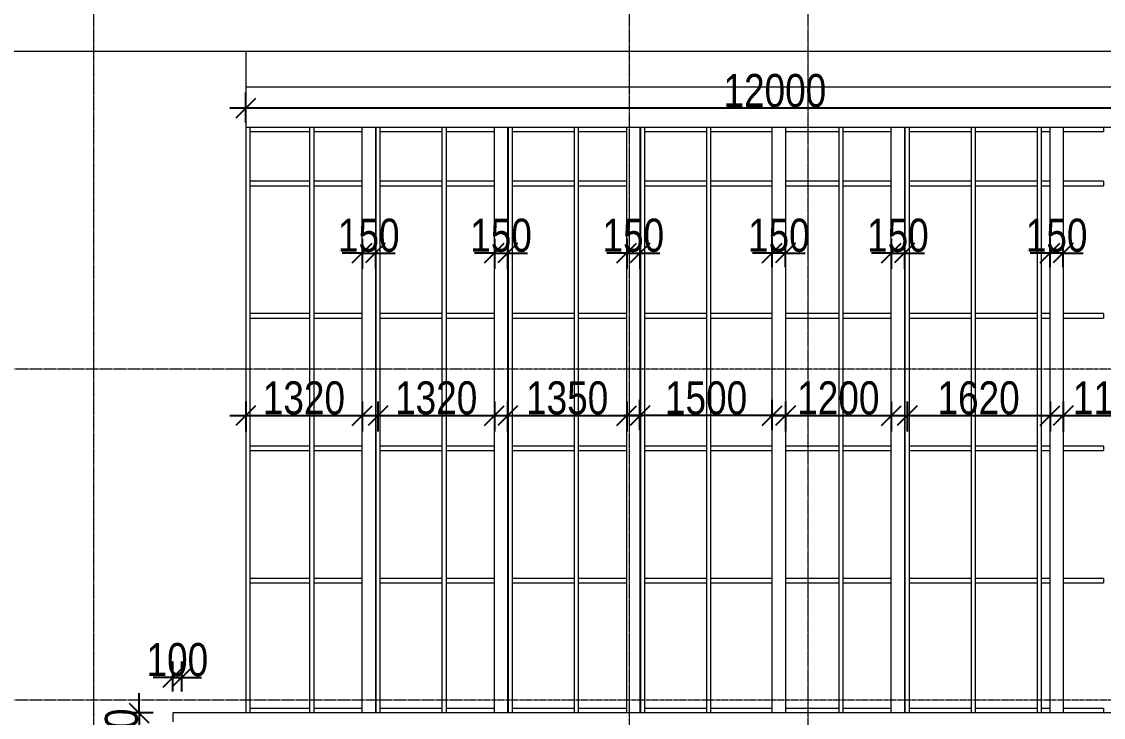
# Model space of a CAD drawing. Header units: millimetres. Extents: x -35190 to 411743, y -233114 to 23872.
# Drawn here: x 79420 to 91686, y -160207 to -152323 of the extents above; entities that cross this region are included whole.
import ezdxf

# ---------------------------------------------------------------- set-up
doc = ezdxf.new("R2010")
doc.units = ezdxf.units.MM
doc.linetypes.add('Centre', pattern=[31.75, 6.35, -4.7625, 15.875, -4.7625])
doc.linetypes.add('Grid Line', pattern=[22.225, 12.7, -3.175, 3.175, -3.175])
for name, color, linetype, lineweight in [('A-ANNO-DIMS', 211, 'Continuous', 9), ('A-FLOR-LEVL', 51, 'Continuous', 18), ('A-GLAZ-CWMG', 51, 'Continuous', 18), ('A-WALL', 113, 'Continuous', 18), ('Q-CASE', 31, 'Continuous', 18), ('S-GRID', 1, 'Continuous', 9)]:
    doc.layers.add(name, color=color, linetype=linetype, lineweight=lineweight)
doc.styles.add('Arial_3', font='arial.ttf', dxfattribs={"width": 0.8, "height": 375})
doc.dimstyles.new('main_4_5mm', dxfattribs={"dimscale": 304.8, "dimtxt": 382.597275, "dimasz": 0.738189, "dimexe": 0.590551, "dimexo": 0.0625, "dimgap": 0.024606, "dimtad": 1, "dimdec": 0, "dimzin": 0, "dimdsep": 46, "dimtxsty": 'Arial_3', "dimblk1": 'OBLIQUE', "dimblk2": 'OBLIQUE', "dimsah": 1, "dimcen": 0.09, "dimdle": 0.590551, "dimazin": 0, "dimtfac": 1, "dimtdec": 4, "dimtix": 1, "dimtmove": 0, "dimatfit": 3, "dimfxl": 0.590551, "dimfxlon": 1, "dimtvp": 1, "dimtolj": 1, "dimtzin": 0, "dimarcsym": 2})

# ---------------------------------------------------------------- blocks, each defined once
blk = doc.blocks.new('Rectangular Mullion - 50 x 150mm-723600-South')
at = {"layer": 'A-GLAZ-CWMG'}
for p, q in [((-8157, 3800), (-8157, 3850)), ((-7482, 3850), (-7482, 3800)), ((-8157, 3800), (-7482, 3800))]:
    blk.add_line(p, q, dxfattribs=at)
blk = doc.blocks.new('Rectangular Mullion - 50 x 150mm-723601-South')
at = {"layer": 'A-GLAZ-CWMG'}
for p, q in [((-8882, 1450), (-8882, 1500)), ((-8207, 1500), (-8882, 1500)), ((-8207, 1500), (-8207, 1450))]:
    blk.add_line(p, q, dxfattribs=at)
blk = doc.blocks.new('Rectangular Mullion - 50 x 150mm-723602-South')
at = {"layer": 'A-GLAZ-CWMG'}
for p, q in [((10485, 4050), (10485, 4100)), ((11030, 4100), (10485, 4100)), ((11185, 4100), (11180, 4100)), ((11185, 4100), (11185, 4050))]:
    blk.add_line(p, q, dxfattribs=at)
blk = doc.blocks.new('Rectangular Mullion - 50 x 150mm-725023-South')
at = {"layer": 'A-GLAZ-CWMG'}
blk.add_line((9760, 10050), (9760, 10690), dxfattribs=at)
blk = doc.blocks.new('Rectangular Mullion - 50 x 150mm-V19-South')
at = {"layer": 'A-GLAZ-CWMG'}
for p, q in [((17364, 2950), (17364, 1450)), ((17414, 1450), (17414, 2950))]:
    blk.add_line(p, q, dxfattribs=at)
blk = doc.blocks.new('Casework 2 - Casework 2-644764-South')
at = {"layer": 'Q-CASE'}
for p, q in [((22160, 11140), (9710, 11140)), ((9710, 10690), (21710, 10690)), ((8885, 4050), (8885, 3950)), ((19985, 4050), (8885, 4050))]:
    blk.add_line(p, q, dxfattribs=at)
blk = doc.blocks.new('Rectangular Mullion - 50 x 150mm-723603-South')
at = {"layer": 'A-GLAZ-CWMG'}
for p, q in [((10485, 10640), (10485, 10690)), ((11185, 10690), (11185, 10640)), ((10485, 10640), (11030, 10640)), ((11180, 10640), (11185, 10640))]:
    blk.add_line(p, q, dxfattribs=at)
blk = doc.blocks.new('Rectangular Mullion - 50 x 150mm-V21-South')
at = {"layer": 'A-GLAZ-CWMG'}
for p, q in [((11235, 10640), (11235, 10690)), ((11935, 10690), (11935, 10640)), ((11235, 10640), (11935, 10640))]:
    blk.add_line(p, q, dxfattribs=at)
blk = doc.blocks.new('Rectangular Mullion - 50 x 150mm-V22-South')
at = {"layer": 'A-GLAZ-CWMG'}
for p, q in [((13485, 10640), (13485, 10690)), ((14185, 10690), (14185, 10640)), ((13485, 10640), (14030, 10640)), ((14180, 10640), (14185, 10640))]:
    blk.add_line(p, q, dxfattribs=at)
blk = doc.blocks.new('Rectangular Mullion - 50 x 150mm-V23-South')
at = {"layer": 'A-GLAZ-CWMG'}
for p, q in [((11235, 4050), (11235, 4100)), ((11935, 4100), (11235, 4100)), ((11935, 4100), (11935, 4050))]:
    blk.add_line(p, q, dxfattribs=at)
blk = doc.blocks.new('Rectangular Mullion - 50 x 150mm-V24-South')
at = {"layer": 'A-GLAZ-CWMG'}
for p in [(14985, 4050), (15680, 4100)]:
    blk.add_line(p, (14985, 4100), dxfattribs=at)
blk = doc.blocks.new('Rectangular Mullion - 50 x 150mm-725076-South')
at = {"layer": 'A-GLAZ-CWMG'}
blk.add_line((-8882, 4200), (-8882, 5700), dxfattribs=at)
blk = doc.blocks.new('Rectangular Mullion - 50 x 150mm-725116-South')
at = {"layer": 'A-GLAZ-CWMG'}
blk.add_line((9760, 5550), (9760, 7050), dxfattribs=at)
blk = doc.blocks.new('Rectangular Mullion - 50 x 150mm-725086-South')
at = {"layer": 'A-GLAZ-CWMG'}
for p, q in [((10435, 7050), (10435, 5550)), ((10485, 5550), (10485, 7050))]:
    blk.add_line(p, q, dxfattribs=at)
blk = doc.blocks.new('Rectangular Mullion - 50 x 150mm-723605-South')
at = {"layer": 'A-GLAZ-CWMG'}
for p, q in [((-8882, 5675), (-8882, 5725)), ((-8207, 5725), (-8882, 5725)), ((-8882, 5675), (-8207, 5675)), ((-8207, 5725), (-8207, 5675))]:
    blk.add_line(p, q, dxfattribs=at)
blk = doc.blocks.new('Rectangular Mullion - 50 x 150mm-723606-South')
at = {"layer": 'A-GLAZ-CWMG'}
for p, q in [((10485, 5525), (10485, 5575)), ((11030, 5575), (10485, 5575)), ((10485, 5525), (11030, 5525)), ((11185, 5575), (11180, 5575)), ((11180, 5525), (11185, 5525)), ((11185, 5575), (11185, 5525))]:
    blk.add_line(p, q, dxfattribs=at)
blk = doc.blocks.new('Rectangular Mullion - 50 x 150mm-V25-South')
at = {"layer": 'A-GLAZ-CWMG'}
for p, q in [((11235, 5525), (11235, 5575)), ((11935, 5575), (11235, 5575)), ((11235, 5525), (11935, 5525)), ((11935, 5575), (11935, 5525))]:
    blk.add_line(p, q, dxfattribs=at)
blk = doc.blocks.new('Rectangular Mullion - 50 x 150mm-V26-South')
at = {"layer": 'A-GLAZ-CWMG'}
for p, q in [((13485, 5525), (13485, 5575)), ((14030, 5575), (13485, 5575)), ((13485, 5525), (14030, 5525)), ((14185, 5575), (14180, 5575)), ((14180, 5525), (14185, 5525)), ((14185, 5575), (14185, 5525))]:
    blk.add_line(p, q, dxfattribs=at)
blk = doc.blocks.new('Rectangular Mullion - 50 x 150mm-V27-South')
at = {"layer": 'A-GLAZ-CWMG'}
for p, q in [((14985, 5525), (14985, 5575)), ((15680, 5575), (14985, 5575)), ((14985, 5525), (15680, 5525))]:
    blk.add_line(p, q, dxfattribs=at)
blk = doc.blocks.new('Rectangular Mullion - 50 x 150mm-725022-South')
at = {"layer": 'A-GLAZ-CWMG'}
for p, q in [((10435, 10690), (10435, 10050)), ((10485, 10050), (10485, 10690))]:
    blk.add_line(p, q, dxfattribs=at)
blk = doc.blocks.new('Rectangular Mullion - 50 x 150mm-V39-South')
at = {"layer": 'A-GLAZ-CWMG'}
for q in [(14985, 10690), (15680, 10640)]:
    blk.add_line((14985, 10640), q, dxfattribs=at)
blk = doc.blocks.new('Rectangular Mullion - 50 x 150mm-V40-South')
at = {"layer": 'A-GLAZ-CWMG'}
for p in [(16435, 10690), (15830, 10640)]:
    blk.add_line(p, (16435, 10640), dxfattribs=at)
blk = doc.blocks.new('Rectangular Mullion - 50 x 150mm-V41-South')
at = {"layer": 'A-GLAZ-CWMG'}
for p, q in [((16485, 10640), (16485, 10690)), ((17185, 10690), (17185, 10640)), ((16485, 10640), (17030, 10640)), ((17180, 10640), (17185, 10640))]:
    blk.add_line(p, q, dxfattribs=at)
blk = doc.blocks.new('Rectangular Mullion - 50 x 150mm-V42-South')
at = {"layer": 'A-GLAZ-CWMG'}
for p, q in [((18735, 10640), (18735, 10690)), ((19435, 10690), (19435, 10640)), ((18735, 10640), (18830, 10640)), ((18980, 10640), (19435, 10640))]:
    blk.add_line(p, q, dxfattribs=at)
blk = doc.blocks.new('Rectangular Mullion - 50 x 150mm-V45-South')
at = {"layer": 'A-GLAZ-CWMG'}
for q in [(15830, 4100), (16435, 4050)]:
    blk.add_line((16435, 4100), q, dxfattribs=at)
blk = doc.blocks.new('Rectangular Mullion - 50 x 150mm-V46-South')
at = {"layer": 'A-GLAZ-CWMG'}
for p, q in [((18735, 4050), (18735, 4100)), ((18830, 4100), (18735, 4100)), ((19435, 4100), (18980, 4100)), ((19435, 4100), (19435, 4050))]:
    blk.add_line(p, q, dxfattribs=at)
blk = doc.blocks.new('Rectangular Mullion - 50 x 150mm-V49-South')
at = {"layer": 'A-GLAZ-CWMG'}
for p, q in [((16435, 5575), (15830, 5575)), ((15830, 5525), (16435, 5525)), ((16435, 5575), (16435, 5525))]:
    blk.add_line(p, q, dxfattribs=at)
blk = doc.blocks.new('Rectangular Mullion - 50 x 150mm-V50-South')
at = {"layer": 'A-GLAZ-CWMG'}
for p, q in [((16485, 5525), (16485, 5575)), ((17030, 5575), (16485, 5575)), ((16485, 5525), (17030, 5525)), ((17185, 5575), (17180, 5575)), ((17180, 5525), (17185, 5525)), ((17185, 5575), (17185, 5525))]:
    blk.add_line(p, q, dxfattribs=at)
blk = doc.blocks.new('Rectangular Mullion - 50 x 150mm-V51-South')
at = {"layer": 'A-GLAZ-CWMG'}
for p, q in [((18735, 5525), (18735, 5575)), ((18830, 5575), (18735, 5575)), ((18735, 5525), (18830, 5525)), ((19435, 5575), (18980, 5575)), ((18980, 5525), (19435, 5525)), ((19435, 5575), (19435, 5525))]:
    blk.add_line(p, q, dxfattribs=at)
blk = doc.blocks.new('_Oblique')
at = {"color": 0, "linetype": 'ByBlock', "lineweight": -2}
blk.add_line((-0.5, -0.5), (0.5, 0.5), dxfattribs=at)
blk = doc.blocks.new('*D2250')
at = {"layer": 'A-ANNO-DIMS', "color": 0, "lineweight": -2, "transparency": 16777216}
for p, q in [((81961, -153466), (81961, -153125)), ((93961, -153466), (93961, -153125)), ((94141, -153305), (81781, -153305))]:
    blk.add_line(p, q, dxfattribs=at)
at = {"layer": 'Defpoints', "color": 0, "transparency": 16777216}
for p in [(81961, -153305), (81961, -153485), (93961, -153485)]:
    blk.add_point(p, dxfattribs=at)
at = {"layer": 'A-ANNO-DIMS', "color": 0, "lineweight": -2, "transparency": 16777216, "xscale": 224.9999999999999, "yscale": 224.9999999999999, "zscale": 224.9999999999999, "rotation": 180}
blk.add_blockref('_Oblique', (81961, -153305), dxfattribs=at)
at = {"layer": 'A-ANNO-DIMS', "color": 0, "lineweight": -2, "transparency": 16777216, "xscale": 224.9999999999999, "yscale": 224.9999999999999, "zscale": 224.9999999999999}
blk.add_blockref('_Oblique', (93961, -153305), dxfattribs=at)
at = {"layer": 'A-ANNO-DIMS', "color": 0, "transparency": 16777216, "insert": (87961, -153106), "char_height": 375, "width": 1239.62, "attachment_point": 5, "style": 'Arial_3'}
blk.add_mtext('\\A1;12000', dxfattribs=at)
blk = doc.blocks.new('*D2252')
at = {"layer": 'A-ANNO-DIMS', "color": 0, "lineweight": -2, "transparency": 16777216}
for p, q in [((91081, -155106), (91081, -154765)), ((91231, -155106), (91231, -154765)), ((91081, -154945), (90856, -154945)), ((91231, -154945), (91081, -154945)), ((91231, -154945), (91456, -154945))]:
    blk.add_line(p, q, dxfattribs=at)
at = {"layer": 'Defpoints', "color": 0, "transparency": 16777216}
for p in [(91081, -154945), (91081, -155125), (91231, -155125)]:
    blk.add_point(p, dxfattribs=at)
at = {"layer": 'A-ANNO-DIMS', "color": 0, "lineweight": -2, "transparency": 16777216, "xscale": 224.9999999999999, "yscale": 224.9999999999999, "zscale": 224.9999999999999}
blk.add_blockref('_Oblique', (91081, -154945), dxfattribs=at)
at = {"layer": 'A-ANNO-DIMS', "color": 0, "lineweight": -2, "transparency": 16777216, "xscale": 224.9999999999999, "yscale": 224.9999999999999, "zscale": 224.9999999999999, "rotation": 180}
blk.add_blockref('_Oblique', (91231, -154945), dxfattribs=at)
at = {"layer": 'A-ANNO-DIMS', "color": 0, "transparency": 16777216, "insert": (91156, -154746), "char_height": 375, "width": 743.77, "attachment_point": 5, "style": 'Arial_3'}
blk.add_mtext('\\A1;150', dxfattribs=at)
blk = doc.blocks.new('*D2253')
at = {"layer": 'A-ANNO-DIMS', "color": 0, "lineweight": -2, "transparency": 16777216}
for p, q in [((89281, -154784), (89281, -155125)), ((89431, -154784), (89431, -155125)), ((89281, -154945), (89056, -154945)), ((89281, -154945), (89431, -154945)), ((89431, -154945), (89656, -154945))]:
    blk.add_line(p, q, dxfattribs=at)
at = {"layer": 'Defpoints', "color": 0, "transparency": 16777216}
for p in [(89281, -154765), (89431, -154765), (89431, -154945)]:
    blk.add_point(p, dxfattribs=at)
at = {"layer": 'A-ANNO-DIMS', "color": 0, "lineweight": -2, "transparency": 16777216, "xscale": 224.9999999999999, "yscale": 224.9999999999999, "zscale": 224.9999999999999}
blk.add_blockref('_Oblique', (89281, -154945), dxfattribs=at)
at = {"layer": 'A-ANNO-DIMS', "color": 0, "lineweight": -2, "transparency": 16777216, "xscale": 224.9999999999999, "yscale": 224.9999999999999, "zscale": 224.9999999999999, "rotation": 180}
blk.add_blockref('_Oblique', (89431, -154945), dxfattribs=at)
at = {"layer": 'A-ANNO-DIMS', "color": 0, "transparency": 16777216, "insert": (89356, -154746), "char_height": 375, "width": 743.77, "attachment_point": 5, "style": 'Arial_3'}
blk.add_mtext('\\A1;150', dxfattribs=at)
blk = doc.blocks.new('*D2254')
at = {"layer": 'A-ANNO-DIMS', "color": 0, "lineweight": -2, "transparency": 16777216}
for p, q in [((87931, -155106), (87931, -154765)), ((88081, -155106), (88081, -154765)), ((87931, -154945), (87706, -154945)), ((88081, -154945), (87931, -154945)), ((88081, -154945), (88306, -154945))]:
    blk.add_line(p, q, dxfattribs=at)
at = {"layer": 'Defpoints', "color": 0, "transparency": 16777216}
for p in [(87931, -154945), (87931, -155125), (88081, -155125)]:
    blk.add_point(p, dxfattribs=at)
at = {"layer": 'A-ANNO-DIMS', "color": 0, "lineweight": -2, "transparency": 16777216, "xscale": 224.9999999999999, "yscale": 224.9999999999999, "zscale": 224.9999999999999}
blk.add_blockref('_Oblique', (87931, -154945), dxfattribs=at)
at = {"layer": 'A-ANNO-DIMS', "color": 0, "lineweight": -2, "transparency": 16777216, "xscale": 224.9999999999999, "yscale": 224.9999999999999, "zscale": 224.9999999999999, "rotation": 180}
blk.add_blockref('_Oblique', (88081, -154945), dxfattribs=at)
at = {"layer": 'A-ANNO-DIMS', "color": 0, "transparency": 16777216, "insert": (88006, -154746), "char_height": 375, "width": 743.77, "attachment_point": 5, "style": 'Arial_3'}
blk.add_mtext('\\A1;150', dxfattribs=at)
blk = doc.blocks.new('*D2255')
at = {"layer": 'A-ANNO-DIMS', "color": 0, "lineweight": -2, "transparency": 16777216}
for p, q in [((86281, -154784), (86281, -155125)), ((86431, -154784), (86431, -155125)), ((86281, -154945), (86056, -154945)), ((86281, -154945), (86431, -154945)), ((86431, -154945), (86656, -154945))]:
    blk.add_line(p, q, dxfattribs=at)
at = {"layer": 'Defpoints', "color": 0, "transparency": 16777216}
for p in [(86281, -154765), (86431, -154765), (86431, -154945)]:
    blk.add_point(p, dxfattribs=at)
at = {"layer": 'A-ANNO-DIMS', "color": 0, "lineweight": -2, "transparency": 16777216, "xscale": 224.9999999999999, "yscale": 224.9999999999999, "zscale": 224.9999999999999}
blk.add_blockref('_Oblique', (86281, -154945), dxfattribs=at)
at = {"layer": 'A-ANNO-DIMS', "color": 0, "lineweight": -2, "transparency": 16777216, "xscale": 224.9999999999999, "yscale": 224.9999999999999, "zscale": 224.9999999999999, "rotation": 180}
blk.add_blockref('_Oblique', (86431, -154945), dxfattribs=at)
at = {"layer": 'A-ANNO-DIMS', "color": 0, "transparency": 16777216, "insert": (86356, -154746), "char_height": 375, "width": 743.77, "attachment_point": 5, "style": 'Arial_3'}
blk.add_mtext('\\A1;150', dxfattribs=at)
blk = doc.blocks.new('*D2256')
at = {"layer": 'A-ANNO-DIMS', "color": 0, "lineweight": -2, "transparency": 16777216}
for p, q in [((84781, -154784), (84781, -155125)), ((84931, -154784), (84931, -155125)), ((84781, -154945), (84556, -154945)), ((84781, -154945), (84931, -154945)), ((84931, -154945), (85156, -154945))]:
    blk.add_line(p, q, dxfattribs=at)
at = {"layer": 'Defpoints', "color": 0, "transparency": 16777216}
for p in [(84781, -154765), (84931, -154765), (84931, -154945)]:
    blk.add_point(p, dxfattribs=at)
at = {"layer": 'A-ANNO-DIMS', "color": 0, "lineweight": -2, "transparency": 16777216, "xscale": 224.9999999999999, "yscale": 224.9999999999999, "zscale": 224.9999999999999}
blk.add_blockref('_Oblique', (84781, -154945), dxfattribs=at)
at = {"layer": 'A-ANNO-DIMS', "color": 0, "lineweight": -2, "transparency": 16777216, "xscale": 224.9999999999999, "yscale": 224.9999999999999, "zscale": 224.9999999999999, "rotation": 180}
blk.add_blockref('_Oblique', (84931, -154945), dxfattribs=at)
at = {"layer": 'A-ANNO-DIMS', "color": 0, "transparency": 16777216, "insert": (84856, -154746), "char_height": 375, "width": 743.77, "attachment_point": 5, "style": 'Arial_3'}
blk.add_mtext('\\A1;150', dxfattribs=at)
blk = doc.blocks.new('*D2257')
at = {"layer": 'A-ANNO-DIMS', "color": 0, "lineweight": -2, "transparency": 16777216}
for p, q in [((83281, -154784), (83281, -155125)), ((83431, -154784), (83431, -155125)), ((83281, -154945), (83056, -154945)), ((83281, -154945), (83431, -154945)), ((83431, -154945), (83656, -154945))]:
    blk.add_line(p, q, dxfattribs=at)
at = {"layer": 'Defpoints', "color": 0, "transparency": 16777216}
for p in [(83281, -154765), (83431, -154765), (83431, -154945)]:
    blk.add_point(p, dxfattribs=at)
at = {"layer": 'A-ANNO-DIMS', "color": 0, "lineweight": -2, "transparency": 16777216, "xscale": 224.9999999999999, "yscale": 224.9999999999999, "zscale": 224.9999999999999}
blk.add_blockref('_Oblique', (83281, -154945), dxfattribs=at)
at = {"layer": 'A-ANNO-DIMS', "color": 0, "lineweight": -2, "transparency": 16777216, "xscale": 224.9999999999999, "yscale": 224.9999999999999, "zscale": 224.9999999999999, "rotation": 180}
blk.add_blockref('_Oblique', (83431, -154945), dxfattribs=at)
at = {"layer": 'A-ANNO-DIMS', "color": 0, "transparency": 16777216, "insert": (83356, -154746), "char_height": 375, "width": 743.77, "attachment_point": 5, "style": 'Arial_3'}
blk.add_mtext('\\A1;150', dxfattribs=at)
blk = doc.blocks.new('*D2258')
at = {"layer": 'A-ANNO-DIMS', "color": 0, "lineweight": -2, "transparency": 16777216}
for p, q in [((81961, -156627), (81961, -156968)), ((83281, -156627), (83281, -156968)), ((81781, -156788), (83461, -156788))]:
    blk.add_line(p, q, dxfattribs=at)
at = {"layer": 'Defpoints', "color": 0, "transparency": 16777216}
for p in [(81961, -156608), (83281, -156608), (83281, -156788)]:
    blk.add_point(p, dxfattribs=at)
at = {"layer": 'A-ANNO-DIMS', "color": 0, "lineweight": -2, "transparency": 16777216, "xscale": 224.9999999999999, "yscale": 224.9999999999999, "zscale": 224.9999999999999, "rotation": 180}
blk.add_blockref('_Oblique', (81961, -156788), dxfattribs=at)
at = {"layer": 'A-ANNO-DIMS', "color": 0, "lineweight": -2, "transparency": 16777216, "xscale": 224.9999999999999, "yscale": 224.9999999999999, "zscale": 224.9999999999999}
blk.add_blockref('_Oblique', (83281, -156788), dxfattribs=at)
at = {"layer": 'A-ANNO-DIMS', "color": 0, "transparency": 16777216, "insert": (82621, -156589), "char_height": 375, "width": 991.69, "attachment_point": 5, "style": 'Arial_3'}
blk.add_mtext('\\A1;1320', dxfattribs=at)
blk = doc.blocks.new('*D2259')
at = {"layer": 'A-ANNO-DIMS', "color": 0, "lineweight": -2, "transparency": 16777216}
for p, q in [((88081, -156627), (88081, -156968)), ((89281, -156627), (89281, -156968)), ((87901, -156788), (89461, -156788))]:
    blk.add_line(p, q, dxfattribs=at)
at = {"layer": 'Defpoints', "color": 0, "transparency": 16777216}
for p in [(88081, -156608), (89281, -156608), (89281, -156788)]:
    blk.add_point(p, dxfattribs=at)
at = {"layer": 'A-ANNO-DIMS', "color": 0, "lineweight": -2, "transparency": 16777216, "xscale": 224.9999999999999, "yscale": 224.9999999999999, "zscale": 224.9999999999999, "rotation": 180}
blk.add_blockref('_Oblique', (88081, -156788), dxfattribs=at)
at = {"layer": 'A-ANNO-DIMS', "color": 0, "lineweight": -2, "transparency": 16777216, "xscale": 224.9999999999999, "yscale": 224.9999999999999, "zscale": 224.9999999999999}
blk.add_blockref('_Oblique', (89281, -156788), dxfattribs=at)
at = {"layer": 'A-ANNO-DIMS', "color": 0, "transparency": 16777216, "insert": (88681, -156589), "char_height": 375, "width": 991.69, "attachment_point": 5, "style": 'Arial_3'}
blk.add_mtext('\\A1;1200', dxfattribs=at)
blk = doc.blocks.new('*D2261')
at = {"layer": 'A-ANNO-DIMS', "color": 0, "lineweight": -2, "transparency": 16777216}
for p, q in [((91231, -156627), (91231, -156968)), ((92381, -156627), (92381, -156968)), ((91051, -156788), (92561, -156788))]:
    blk.add_line(p, q, dxfattribs=at)
at = {"layer": 'Defpoints', "color": 0, "transparency": 16777216}
for p in [(91231, -156608), (92381, -156608), (92381, -156788)]:
    blk.add_point(p, dxfattribs=at)
at = {"layer": 'A-ANNO-DIMS', "color": 0, "lineweight": -2, "transparency": 16777216, "xscale": 224.9999999999999, "yscale": 224.9999999999999, "zscale": 224.9999999999999, "rotation": 180}
blk.add_blockref('_Oblique', (91231, -156788), dxfattribs=at)
at = {"layer": 'A-ANNO-DIMS', "color": 0, "lineweight": -2, "transparency": 16777216, "xscale": 224.9999999999999, "yscale": 224.9999999999999, "zscale": 224.9999999999999}
blk.add_blockref('_Oblique', (92381, -156788), dxfattribs=at)
at = {"layer": 'A-ANNO-DIMS', "color": 0, "transparency": 16777216, "insert": (91806, -156589), "char_height": 375, "width": 991.69, "attachment_point": 5, "style": 'Arial_3'}
blk.add_mtext('\\A1;1150', dxfattribs=at)
blk = doc.blocks.new('*D2262')
at = {"layer": 'A-ANNO-DIMS', "color": 0, "lineweight": -2, "transparency": 16777216}
for p, q in [((89461, -156627), (89461, -156968)), ((91081, -156627), (91081, -156968)), ((89281, -156788), (91261, -156788))]:
    blk.add_line(p, q, dxfattribs=at)
at = {"layer": 'Defpoints', "color": 0, "transparency": 16777216}
for p in [(89461, -156608), (91081, -156608), (91081, -156788)]:
    blk.add_point(p, dxfattribs=at)
at = {"layer": 'A-ANNO-DIMS', "color": 0, "lineweight": -2, "transparency": 16777216, "xscale": 224.9999999999999, "yscale": 224.9999999999999, "zscale": 224.9999999999999, "rotation": 180}
blk.add_blockref('_Oblique', (89461, -156788), dxfattribs=at)
at = {"layer": 'A-ANNO-DIMS', "color": 0, "lineweight": -2, "transparency": 16777216, "xscale": 224.9999999999999, "yscale": 224.9999999999999, "zscale": 224.9999999999999}
blk.add_blockref('_Oblique', (91081, -156788), dxfattribs=at)
at = {"layer": 'A-ANNO-DIMS', "color": 0, "transparency": 16777216, "insert": (90271, -156589), "char_height": 375, "width": 991.69, "attachment_point": 5, "style": 'Arial_3'}
blk.add_mtext('\\A1;1620', dxfattribs=at)
blk = doc.blocks.new('*D2263')
at = {"layer": 'A-ANNO-DIMS', "color": 0, "lineweight": -2, "transparency": 16777216}
for p, q in [((86431, -156949), (86431, -156608)), ((87931, -156949), (87931, -156608)), ((88111, -156788), (86251, -156788))]:
    blk.add_line(p, q, dxfattribs=at)
at = {"layer": 'Defpoints', "color": 0, "transparency": 16777216}
for p in [(86431, -156788), (86431, -156968), (87931, -156968)]:
    blk.add_point(p, dxfattribs=at)
at = {"layer": 'A-ANNO-DIMS', "color": 0, "lineweight": -2, "transparency": 16777216, "xscale": 224.9999999999999, "yscale": 224.9999999999999, "zscale": 224.9999999999999, "rotation": 180}
blk.add_blockref('_Oblique', (86431, -156788), dxfattribs=at)
at = {"layer": 'A-ANNO-DIMS', "color": 0, "lineweight": -2, "transparency": 16777216, "xscale": 224.9999999999999, "yscale": 224.9999999999999, "zscale": 224.9999999999999}
blk.add_blockref('_Oblique', (87931, -156788), dxfattribs=at)
at = {"layer": 'A-ANNO-DIMS', "color": 0, "transparency": 16777216, "insert": (87181, -156589), "char_height": 375, "width": 991.69, "attachment_point": 5, "style": 'Arial_3'}
blk.add_mtext('\\A1;1500', dxfattribs=at)
blk = doc.blocks.new('*D2264')
at = {"layer": 'A-ANNO-DIMS', "color": 0, "lineweight": -2, "transparency": 16777216}
for p, q in [((84931, -156627), (84931, -156968)), ((86281, -156627), (86281, -156968)), ((84751, -156788), (86461, -156788))]:
    blk.add_line(p, q, dxfattribs=at)
at = {"layer": 'Defpoints', "color": 0, "transparency": 16777216}
for p in [(84931, -156608), (86281, -156608), (86281, -156788)]:
    blk.add_point(p, dxfattribs=at)
at = {"layer": 'A-ANNO-DIMS', "color": 0, "lineweight": -2, "transparency": 16777216, "xscale": 224.9999999999999, "yscale": 224.9999999999999, "zscale": 224.9999999999999, "rotation": 180}
blk.add_blockref('_Oblique', (84931, -156788), dxfattribs=at)
at = {"layer": 'A-ANNO-DIMS', "color": 0, "lineweight": -2, "transparency": 16777216, "xscale": 224.9999999999999, "yscale": 224.9999999999999, "zscale": 224.9999999999999}
blk.add_blockref('_Oblique', (86281, -156788), dxfattribs=at)
at = {"layer": 'A-ANNO-DIMS', "color": 0, "transparency": 16777216, "insert": (85606, -156589), "char_height": 375, "width": 991.69, "attachment_point": 5, "style": 'Arial_3'}
blk.add_mtext('\\A1;1350', dxfattribs=at)
blk = doc.blocks.new('*D2265')
at = {"layer": 'A-ANNO-DIMS', "color": 0, "lineweight": -2, "transparency": 16777216}
for p, q in [((83461, -156627), (83461, -156968)), ((84781, -156627), (84781, -156968)), ((83281, -156788), (84961, -156788))]:
    blk.add_line(p, q, dxfattribs=at)
at = {"layer": 'Defpoints', "color": 0, "transparency": 16777216}
for p in [(83461, -156608), (84781, -156608), (84781, -156788)]:
    blk.add_point(p, dxfattribs=at)
at = {"layer": 'A-ANNO-DIMS', "color": 0, "lineweight": -2, "transparency": 16777216, "xscale": 224.9999999999999, "yscale": 224.9999999999999, "zscale": 224.9999999999999, "rotation": 180}
blk.add_blockref('_Oblique', (83461, -156788), dxfattribs=at)
at = {"layer": 'A-ANNO-DIMS', "color": 0, "lineweight": -2, "transparency": 16777216, "xscale": 224.9999999999999, "yscale": 224.9999999999999, "zscale": 224.9999999999999}
blk.add_blockref('_Oblique', (84781, -156788), dxfattribs=at)
at = {"layer": 'A-ANNO-DIMS', "color": 0, "transparency": 16777216, "insert": (84121, -156589), "char_height": 375, "width": 991.69, "attachment_point": 5, "style": 'Arial_3'}
blk.add_mtext('\\A1;1320', dxfattribs=at)
blk = doc.blocks.new('*D2267')
at = {"layer": 'A-ANNO-DIMS', "color": 0, "lineweight": -2, "transparency": 16777216}
for p, q in [((80752, -160157), (80752, -159932)), ((80913, -160157), (80572, -160157)), ((80752, -160157), (80752, -160757)), ((80913, -160757), (80572, -160757)), ((80752, -160757), (80752, -160982))]:
    blk.add_line(p, q, dxfattribs=at)
at = {"layer": 'Defpoints', "color": 0, "transparency": 16777216}
for p in [(80932, -160157), (80752, -160757), (80932, -160757)]:
    blk.add_point(p, dxfattribs=at)
at = {"layer": 'A-ANNO-DIMS', "color": 0, "lineweight": -2, "transparency": 16777216, "xscale": 224.9999999999999, "yscale": 224.9999999999999, "zscale": 224.9999999999999}
for p, rotation in [((80752, -160157), 270), ((80752, -160757), 90)]:
    blk.add_blockref('_Oblique', p, dxfattribs=dict(at, rotation=rotation))
at = {"layer": 'A-ANNO-DIMS', "color": 0, "transparency": 16777216, "insert": (80554, -160457), "char_height": 375, "width": 743.77, "attachment_point": 5, "rotation": 90, "style": 'Arial_3'}
blk.add_mtext('\\A1;600', dxfattribs=at)
blk = doc.blocks.new('*D2268')
at = {"layer": 'A-ANNO-DIMS', "color": 0, "lineweight": -2, "transparency": 16777216}
for p, q in [((81136, -159915), (81136, -159574)), ((81236, -159915), (81236, -159574)), ((81136, -159754), (80911, -159754)), ((81136, -159754), (81236, -159754)), ((81236, -159754), (81461, -159754))]:
    blk.add_line(p, q, dxfattribs=at)
at = {"layer": 'Defpoints', "color": 0, "transparency": 16777216}
for p in [(81236, -159754), (81136, -159934), (81236, -159934)]:
    blk.add_point(p, dxfattribs=at)
at = {"layer": 'A-ANNO-DIMS', "color": 0, "lineweight": -2, "transparency": 16777216, "xscale": 224.9999999999999, "yscale": 224.9999999999999, "zscale": 224.9999999999999}
blk.add_blockref('_Oblique', (81136, -159754), dxfattribs=at)
at = {"layer": 'A-ANNO-DIMS', "color": 0, "lineweight": -2, "transparency": 16777216, "xscale": 224.9999999999999, "yscale": 224.9999999999999, "zscale": 224.9999999999999, "rotation": 180}
blk.add_blockref('_Oblique', (81236, -159754), dxfattribs=at)
at = {"layer": 'A-ANNO-DIMS', "color": 0, "transparency": 16777216, "insert": (81186, -159555), "char_height": 375, "width": 743.77, "attachment_point": 5, "style": 'Arial_3'}
blk.add_mtext('\\A1;100', dxfattribs=at)

msp = doc.modelspace()

# ---------------------------------------------------------------- linework, layer by layer
at = {"layer": 'A-FLOR-LEVL', "linetype": 'Centre', "lineweight": 9}
for p, q in [((55656.4, -152657.1), (118808.8, -152657.1)), ((55656.4, -156257.1), (118808.8, -156257.1)), ((55656.4, -160007.1), (118808.8, -160007.1))]:
    msp.add_line(p, q, dxfattribs=at)
at = {"layer": 'A-WALL'}
for p, q in [((78910.9, -152657.1), (94524.9, -152657.1)), ((81960.9, -152657.1), (81960.9, -160157.1)), ((83280.9, -160157.1), (83280.9, -153517.1)), ((83430.9, -153517.1), (83430.9, -160157.1)), ((84780.9, -160157.1), (84780.9, -153517.1)), ((84930.9, -153517.1), (84930.9, -160157.1)), ((86280.9, -160157.1), (86280.9, -153517.1)), ((86430.9, -153517.1), (86430.9, -160157.1)), ((87930.9, -160157.1), (87930.9, -153517.1)), ((88080.9, -153517.1), (88080.9, -160157.1)), ((89280.9, -160157.1), (89280.9, -153517.1)), ((89430.9, -153517.1), (89430.9, -160157.1)), ((91080.9, -160157.1), (91080.9, -153517.1)), ((91230.9, -153517.1), (91230.9, -160157.1)), ((81735.9, -156257.1), (81960.9, -156257.1))]:
    msp.add_line(p, q, dxfattribs=at)
at = {"layer": 'S-GRID', "linetype": 'Grid Line'}
for p, q in [((80237.4, -164511.9), (80237.4, -146078.5)), ((86312.4, -164511.9), (86312.4, -146078.5)), ((88337.4, -164511.9), (88337.4, -146078.5))]:
    msp.add_line(p, q, dxfattribs=at)

# ---------------------------------------------------------------- block references
at = {"layer": 'A-GLAZ-CWMG'}
for name, p in [('Rectangular Mullion - 50 x 150mm-723600-South', (90168.2, -157367.1)), ('Rectangular Mullion - 50 x 150mm-725023-South', (72251, -164207.1)), ('Rectangular Mullion - 50 x 150mm-725022-South', (72251, -164207.1)), ('Rectangular Mullion - 50 x 150mm-723603-South', (72251, -164207.1)), ('Rectangular Mullion - 50 x 150mm-725022-South', (73001, -164207.1)), ('Rectangular Mullion - 50 x 150mm-V21-South', (72251, -164207.1)), ('Rectangular Mullion - 50 x 150mm-725022-South', (73751, -164207.1)), ('Rectangular Mullion - 50 x 150mm-723603-South', (73751, -164207.1)), ('Rectangular Mullion - 50 x 150mm-725022-South', (74501, -164207.1)), ('Rectangular Mullion - 50 x 150mm-V21-South', (73751, -164207.1)), ('Rectangular Mullion - 50 x 150mm-725022-South', (75251, -164207.1)), ('Rectangular Mullion - 50 x 150mm-V22-South', (72251, -164207.1)), ('Rectangular Mullion - 50 x 150mm-725022-South', (76001, -164207.1)), ('Rectangular Mullion - 50 x 150mm-V21-South', (75251, -164207.1)), ('Rectangular Mullion - 50 x 150mm-725022-South', (76751, -164207.1)), ('Rectangular Mullion - 50 x 150mm-V39-South', (72251, -164207.1)), ('Rectangular Mullion - 50 x 150mm-V40-South', (72251, -164207.1)), ('Rectangular Mullion - 50 x 150mm-725022-South', (78251, -164207.1)), ('Rectangular Mullion - 50 x 150mm-V41-South', (72251, -164207.1)), ('Rectangular Mullion - 50 x 150mm-725022-South', (79001, -164207.1)), ('Rectangular Mullion - 50 x 150mm-V21-South', (78251, -164207.1)), ('Rectangular Mullion - 50 x 150mm-725022-South', (79751, -164207.1)), ('Rectangular Mullion - 50 x 150mm-V21-South', (79001, -164207.1)), ('Rectangular Mullion - 50 x 150mm-725022-South', (80501, -164207.1)), ('Rectangular Mullion - 50 x 150mm-V42-South', (72251, -164207.1)), ('Rectangular Mullion - 50 x 150mm-723605-South', (90893.2, -159857.1)), ('Rectangular Mullion - 50 x 150mm-725116-South', (72251, -161207.1)), ('Rectangular Mullion - 50 x 150mm-725086-South', (72251, -161207.1)), ('Rectangular Mullion - 50 x 150mm-723606-South', (72251, -159707.1)), ('Rectangular Mullion - 50 x 150mm-725086-South', (73001, -161207.1)), ('Rectangular Mullion - 50 x 150mm-V25-South', (72251, -159707.1)), ('Rectangular Mullion - 50 x 150mm-725086-South', (73751, -161207.1)), ('Rectangular Mullion - 50 x 150mm-723606-South', (73751, -159707.1)), ('Rectangular Mullion - 50 x 150mm-725086-South', (74501, -161207.1)), ('Rectangular Mullion - 50 x 150mm-V25-South', (73751, -159707.1)), ('Rectangular Mullion - 50 x 150mm-725086-South', (75251, -161207.1)), ('Rectangular Mullion - 50 x 150mm-V26-South', (72251, -159707.1)), ('Rectangular Mullion - 50 x 150mm-725086-South', (76001, -161207.1)), ('Rectangular Mullion - 50 x 150mm-V25-South', (75251, -159707.1)), ('Rectangular Mullion - 50 x 150mm-725086-South', (76751, -161207.1)), ('Rectangular Mullion - 50 x 150mm-V27-South', (72251, -159707.1)), ('Rectangular Mullion - 50 x 150mm-V49-South', (72251, -159707.1)), ('Rectangular Mullion - 50 x 150mm-725086-South', (78251, -161207.1)), ('Rectangular Mullion - 50 x 150mm-V50-South', (72251, -159707.1)), ('Rectangular Mullion - 50 x 150mm-725086-South', (79001, -161207.1)), ('Rectangular Mullion - 50 x 150mm-V25-South', (78251, -159707.1)), ('Rectangular Mullion - 50 x 150mm-725086-South', (79751, -161207.1)), ('Rectangular Mullion - 50 x 150mm-V25-South', (79001, -159707.1)), ('Rectangular Mullion - 50 x 150mm-725086-South', (80501, -161207.1)), ('Rectangular Mullion - 50 x 150mm-V51-South', (72251, -159707.1)), ('Rectangular Mullion - 50 x 150mm-723605-South', (90893.2, -161357.1)), ('Rectangular Mullion - 50 x 150mm-723606-South', (72251, -161207.1)), ('Rectangular Mullion - 50 x 150mm-V25-South', (72251, -161207.1)), ('Rectangular Mullion - 50 x 150mm-723606-South', (73751, -161207.1)), ('Rectangular Mullion - 50 x 150mm-V25-South', (73751, -161207.1)), ('Rectangular Mullion - 50 x 150mm-V26-South', (72251, -161207.1)), ('Rectangular Mullion - 50 x 150mm-V25-South', (75251, -161207.1)), ('Rectangular Mullion - 50 x 150mm-V27-South', (72251, -161207.1)), ('Rectangular Mullion - 50 x 150mm-V49-South', (72251, -161207.1)), ('Rectangular Mullion - 50 x 150mm-V50-South', (72251, -161207.1)), ('Rectangular Mullion - 50 x 150mm-V25-South', (78251, -161207.1)), ('Rectangular Mullion - 50 x 150mm-V25-South', (79001, -161207.1)), ('Rectangular Mullion - 50 x 150mm-V51-South', (72251, -161207.1)), ('Rectangular Mullion - 50 x 150mm-725116-South', (72251, -162707.1)), ('Rectangular Mullion - 50 x 150mm-725086-South', (72251, -162707.1)), ('Rectangular Mullion - 50 x 150mm-725086-South', (73001, -162707.1)), ('Rectangular Mullion - 50 x 150mm-725086-South', (73751, -162707.1)), ('Rectangular Mullion - 50 x 150mm-725086-South', (74501, -162707.1)), ('Rectangular Mullion - 50 x 150mm-725086-South', (75251, -162707.1)), ('Rectangular Mullion - 50 x 150mm-725086-South', (76001, -162707.1)), ('Rectangular Mullion - 50 x 150mm-725086-South', (76751, -162707.1)), ('Rectangular Mullion - 50 x 150mm-725086-South', (78251, -162707.1)), ('Rectangular Mullion - 50 x 150mm-725086-South', (79001, -162707.1)), ('Rectangular Mullion - 50 x 150mm-725086-South', (79751, -162707.1)), ('Rectangular Mullion - 50 x 150mm-725086-South', (80501, -162707.1)), ('Rectangular Mullion - 50 x 150mm-723605-South', (90893.2, -162857.1)), ('Rectangular Mullion - 50 x 150mm-725116-South', (72251, -164207.1)), ('Rectangular Mullion - 50 x 150mm-725086-South', (72251, -164207.1)), ('Rectangular Mullion - 50 x 150mm-723606-South', (72251, -162707.1)), ('Rectangular Mullion - 50 x 150mm-725086-South', (73001, -164207.1)), ('Rectangular Mullion - 50 x 150mm-V25-South', (72251, -162707.1)), ('Rectangular Mullion - 50 x 150mm-725086-South', (73751, -164207.1)), ('Rectangular Mullion - 50 x 150mm-723606-South', (73751, -162707.1)), ('Rectangular Mullion - 50 x 150mm-725086-South', (74501, -164207.1)), ('Rectangular Mullion - 50 x 150mm-V25-South', (73751, -162707.1)), ('Rectangular Mullion - 50 x 150mm-725086-South', (75251, -164207.1)), ('Rectangular Mullion - 50 x 150mm-V26-South', (72251, -162707.1)), ('Rectangular Mullion - 50 x 150mm-725086-South', (76001, -164207.1)), ('Rectangular Mullion - 50 x 150mm-V25-South', (75251, -162707.1)), ('Rectangular Mullion - 50 x 150mm-725086-South', (76751, -164207.1)), ('Rectangular Mullion - 50 x 150mm-V27-South', (72251, -162707.1)), ('Rectangular Mullion - 50 x 150mm-V49-South', (72251, -162707.1)), ('Rectangular Mullion - 50 x 150mm-725086-South', (78251, -164207.1)), ('Rectangular Mullion - 50 x 150mm-V50-South', (72251, -162707.1)), ('Rectangular Mullion - 50 x 150mm-725086-South', (79001, -164207.1)), ('Rectangular Mullion - 50 x 150mm-V25-South', (78251, -162707.1)), ('Rectangular Mullion - 50 x 150mm-725086-South', (79751, -164207.1)), ('Rectangular Mullion - 50 x 150mm-V25-South', (79001, -162707.1)), ('Rectangular Mullion - 50 x 150mm-725086-South', (80501, -164207.1)), ('Rectangular Mullion - 50 x 150mm-V51-South', (72251, -162707.1)), ('Rectangular Mullion - 50 x 150mm-723605-South', (90893.2, -164357.1)), ('Rectangular Mullion - 50 x 150mm-725076-South', (90893.2, -164357.1)), ('Rectangular Mullion - 50 x 150mm-V19-South', (65322, -161607.1)), ('Rectangular Mullion - 50 x 150mm-723606-South', (72251, -164207.1)), ('Rectangular Mullion - 50 x 150mm-V19-South', (66072, -161607.1)), ('Rectangular Mullion - 50 x 150mm-V25-South', (72251, -164207.1)), ('Rectangular Mullion - 50 x 150mm-V19-South', (66822, -161607.1)), ('Rectangular Mullion - 50 x 150mm-723606-South', (73751, -164207.1)), ('Rectangular Mullion - 50 x 150mm-V19-South', (67572, -161607.1)), ('Rectangular Mullion - 50 x 150mm-V25-South', (73751, -164207.1)), ('Rectangular Mullion - 50 x 150mm-V19-South', (68322, -161607.1)), ('Rectangular Mullion - 50 x 150mm-V26-South', (72251, -164207.1)), ('Rectangular Mullion - 50 x 150mm-V19-South', (69072, -161607.1)), ('Rectangular Mullion - 50 x 150mm-V25-South', (75251, -164207.1)), ('Rectangular Mullion - 50 x 150mm-V19-South', (69822, -161607.1)), ('Rectangular Mullion - 50 x 150mm-V27-South', (72251, -164207.1)), ('Rectangular Mullion - 50 x 150mm-V49-South', (72251, -164207.1)), ('Rectangular Mullion - 50 x 150mm-V19-South', (71322, -161607.1)), ('Rectangular Mullion - 50 x 150mm-V50-South', (72251, -164207.1)), ('Rectangular Mullion - 50 x 150mm-V19-South', (72072, -161607.1)), ('Rectangular Mullion - 50 x 150mm-V25-South', (78251, -164207.1)), ('Rectangular Mullion - 50 x 150mm-V19-South', (72822, -161607.1)), ('Rectangular Mullion - 50 x 150mm-V25-South', (79001, -164207.1)), ('Rectangular Mullion - 50 x 150mm-V19-South', (73572, -161607.1)), ('Rectangular Mullion - 50 x 150mm-V51-South', (72251, -164207.1)), ('Rectangular Mullion - 50 x 150mm-723601-South', (90893.2, -161607.1)), ('Rectangular Mullion - 50 x 150mm-723602-South', (72251, -164207.1)), ('Rectangular Mullion - 50 x 150mm-V23-South', (72251, -164207.1)), ('Rectangular Mullion - 50 x 150mm-723602-South', (73751, -164207.1)), ('Rectangular Mullion - 50 x 150mm-V23-South', (73751, -164207.1)), ('Rectangular Mullion - 50 x 150mm-723602-South', (75251, -164207.1)), ('Rectangular Mullion - 50 x 150mm-V23-South', (75251, -164207.1)), ('Rectangular Mullion - 50 x 150mm-V24-South', (72251, -164207.1)), ('Rectangular Mullion - 50 x 150mm-V45-South', (72251, -164207.1)), ('Rectangular Mullion - 50 x 150mm-723602-South', (78251, -164207.1)), ('Rectangular Mullion - 50 x 150mm-V23-South', (78251, -164207.1)), ('Rectangular Mullion - 50 x 150mm-V23-South', (79001, -164207.1)), ('Rectangular Mullion - 50 x 150mm-V46-South', (72251, -164207.1))]:
    msp.add_blockref(name, p, dxfattribs=at)
at = {"layer": 'Q-CASE'}
msp.add_blockref('Casework 2 - Casework 2-644764-South', (72251, -164207.1), dxfattribs=at)

# ---------------------------------------------------------------- dimensions: what is measured, and where the dimension line sits
at = {"layer": 'A-ANNO-DIMS'}
for base, p1, p2, override, picture, middle in [((81960.9, -153304.6), (93960.9, -153484.6), (81960.9, -153484.6), {"dimpost": '<>', "dimfxl": 12000}, '*D2250', (87960.9, -153105.6)), ((83430.9, -154944.8), (83280.9, -154764.8), (83430.9, -154764.8), {"dimpost": '<>', "dimfxl": 150}, '*D2257', (83355.9, -154745.9)), ((84930.9, -154944.8), (84780.9, -154764.8), (84930.9, -154764.8), {"dimpost": '<>', "dimfxl": 150}, '*D2256', (84855.9, -154745.9)), ((86430.9, -154944.8), (86280.9, -154764.8), (86430.9, -154764.8), {"dimpost": '<>', "dimfxl": 150}, '*D2255', (86355.9, -154745.9)), ((87930.9, -154944.8), (88080.9, -155124.8), (87930.9, -155124.8), {"dimpost": '<>', "dimfxl": 150}, '*D2254', (88005.9, -154745.9)), ((89430.9, -154944.8), (89280.9, -154764.8), (89430.9, -154764.8), {"dimpost": '<>', "dimfxl": 150}, '*D2253', (89355.9, -154745.9)), ((91080.9, -154944.8), (91230.9, -155124.8), (91080.9, -155124.8), {"dimpost": '<>', "dimfxl": 150}, '*D2252', (91155.9, -154745.9)), ((83280.9, -156787.7), (81960.9, -156607.7), (83280.9, -156607.7), {"dimpost": '<>', "dimfxl": 1320}, '*D2258', (82620.9, -156588.6)), ((84780.9, -156787.7), (83460.9, -156607.7), (84780.9, -156607.7), {"dimpost": '<>', "dimfxl": 1320}, '*D2265', (84120.9, -156588.6)), ((86280.9, -156787.7), (84930.9, -156607.7), (86280.9, -156607.7), {"dimpost": '<>', "dimfxl": 1350}, '*D2264', (85605.9, -156588.6)), ((86430.9, -156787.7), (87930.9, -156967.7), (86430.9, -156967.7), {"dimpost": '<>', "dimfxl": 1500}, '*D2263', (87180.9, -156588.7)), ((89280.9, -156787.7), (88080.9, -156607.7), (89280.9, -156607.7), {"dimpost": '<>', "dimfxl": 1200}, '*D2259', (88680.9, -156588.7)), ((91080.9, -156787.7), (89460.9, -156607.7), (91080.9, -156607.7), {"dimpost": '<>', "dimfxl": 1620}, '*D2262', (90270.9, -156588.7)), ((92380.9, -156787.7), (91230.9, -156607.7), (92380.9, -156607.7), {"dimpost": '<>', "dimfxl": 1150}, '*D2261', (91805.9, -156588.7)), ((81235.9, -159753.6), (81135.9, -159933.6), (81235.9, -159933.6), {"dimpost": '<>', "dimfxl": 100}, '*D2268', (81185.9, -159554.6))]:
    dim = msp.add_linear_dim(base=base, p1=p1, p2=p2, dimstyle='main_4_5mm', override=override, dxfattribs=at)
    dim.commit()
    dim.dimension.update_dxf_attribs({"geometry": picture, "text_midpoint": middle})
dim = msp.add_linear_dim(base=(80752.5, -160757.1), p1=(80932.5, -160157.1), p2=(80932.5, -160757.1), angle=90, dimstyle='main_4_5mm', override={"dimpost": '<>', "dimfxl": 600}, dxfattribs=at)
dim.commit()
dim.dimension.update_dxf_attribs({"geometry": '*D2267', "text_midpoint": (80553.5, -160457.1)})

doc.saveas('drawing.dxf')
